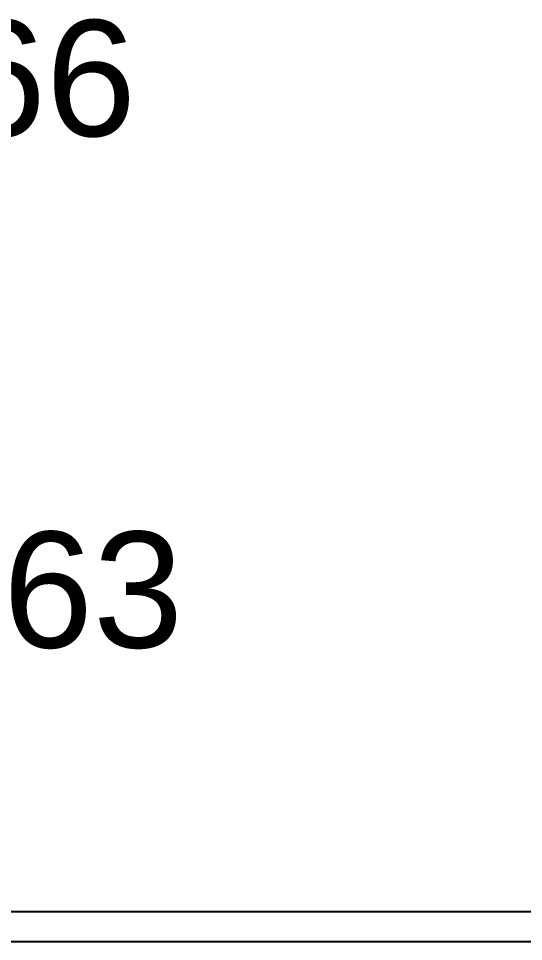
# Model space of a CAD drawing. Header units: millimetres. Extents: x 0 to 5423, y 0 to 5425.
# Drawn here: x 117.05 to 121.48, y 136.47 to 144.56 of the extents above; entities that cross this region are included whole.
import ezdxf

# ---------------------------------------------------------------- set-up
doc = ezdxf.new("R2010")
doc.units = ezdxf.units.MM
doc.layers.add('BottomLayer', color=5, linetype='Continuous')
doc.layers.add('TopOverlay', color=2, linetype='Continuous')
doc.styles.add('Arial', font='', dxfattribs={"height": 0.2})
doc.styles.get('Arial').set_extended_font_data('Arial')

msp = doc.modelspace()

# ---------------------------------------------------------------- linework, layer by layer
at = {"layer": 'BottomLayer'}
for p, q in [((143.51000762, 136.7282127), (115.567333, 136.72821016)), ((115.567333, 136.4692343), (143.25103176, 136.46923684))]:
    msp.add_line(p, q, dxfattribs=at)

# ---------------------------------------------------------------- texts
at = {"layer": 'TopOverlay', "style": 'Arial'}
for s, p in [('R66', (115.47948202, 143.52885696)), ('R63', (115.89218376, 139.04526674))]:
    msp.add_text(s, height=1.016, dxfattribs=at).set_placement(p)

doc.saveas('drawing.dxf')
